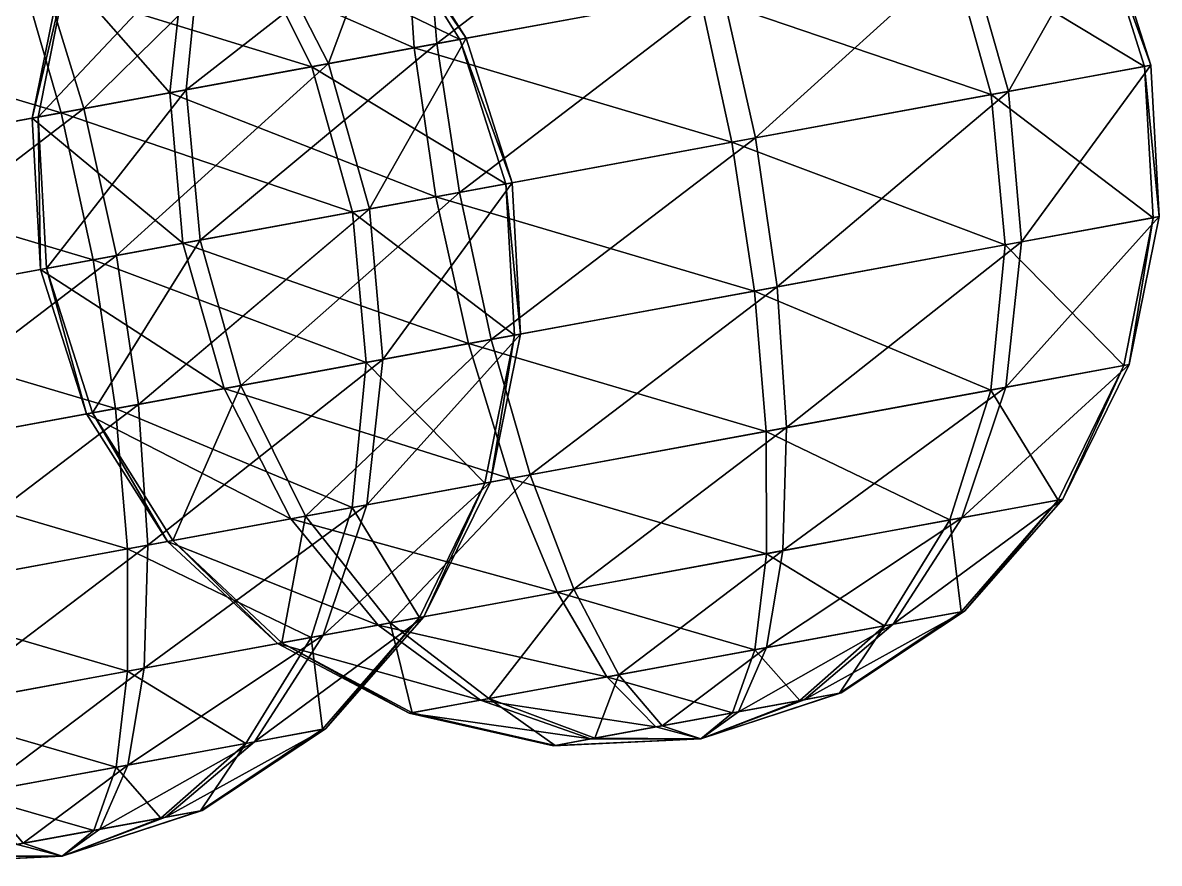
# Model space of a CAD drawing. Header units: metres. Extents: x -550 to 12, y -466 to 28.
# Drawn here: x -111.7 to -53, y -37.6 to 5.8 of the extents above; entities that cross this region are included whole.
import ezdxf

# ---------------------------------------------------------------- set-up
doc = ezdxf.new("R2010")
doc.units = ezdxf.units.M

msp = doc.modelspace()

# ---------------------------------------------------------------- linework, layer by layer
for points in [[(-90.3137, 4.688805, -1143.226), (-90.921364, 11.933931, -1140.3152), (-77.697914, 14.367943, -1140.0292), (-77.697815, 14.368043, -1140.029)], [(-90.3137, 4.688805, -1143.226), (-77.697914, 14.367943, -1140.0292), (-75.56486, 7.403593, -1142.907), (-75.56476, 7.403693, -1142.9069)], [(-91.48471, 4.473259, -1087.2578), (-91.97126, 11.740679, -1090.1356), (-103.28244, 9.658653, -1097.1061), (-103.28234, 9.658753, -1097.106)], [(-103.24345, 2.308854, -1136.0039), (-102.51386, 9.800125, -1133.8402), (-90.921364, 11.933931, -1140.3152), (-90.921265, 11.934031, -1140.3151)], [(-103.24345, 2.308854, -1136.0039), (-90.921364, 11.933931, -1140.3152), (-90.3137, 4.688805, -1143.226), (-90.3136, 4.688905, -1143.2258)], [(-76.73587, 7.188047, -1086.9388), (-91.97126, 11.740679, -1090.1356), (-91.48471, 4.473259, -1087.2578), (-91.48461, 4.47336, -1087.2577)], [(-89.12284, 4.908012, -991.76447), (-93.26284, 11.502949, -992.6015), (-100.118195, 10.241098, -981.10034), (-100.118095, 10.241199, -981.1002)], [(-95.91176, 3.658392, -1019.908), (-99.34961, 10.38257, -1017.83435), (-92.98152, 11.554731, -1006.0471), (-92.98142, 11.554832, -1006.047)], [(-95.91176, 3.658392, -1019.908), (-92.98152, 11.554731, -1006.0471), (-88.80907, 4.965768, -1006.76105), (-88.80897, 4.965868, -1006.7609)], [(-88.80907, 4.965768, -1006.76105), (-92.98152, 11.554731, -1006.0471), (-93.26284, 11.502949, -992.6015), (-93.26274, 11.503049, -992.6014)], [(-88.80907, 4.965768, -1006.76105), (-93.26284, 11.502949, -992.6015), (-89.12284, 4.908012, -991.76447), (-89.12274, 4.908112, -991.76434)], [(-53.789043, 3.516807, -1106.7032), (-56.159966, 10.97541, -1106.9888), (-63.806118, 9.567999, -1094.1609), (-63.80602, 9.568099, -1094.1608)], [(-60.817444, 2.223105, -1135.8396), (-62.94888, 9.72579, -1135.1323), (-55.846195, 11.033166, -1121.9854), (-55.846096, 11.033266, -1121.9852)], [(-60.817444, 2.223105, -1135.8396), (-55.846195, 11.033166, -1121.9854), (-53.464203, 3.5766, -1122.2289), (-53.464104, 3.5767, -1122.2288)], [(-53.464203, 3.5766, -1122.2289), (-55.846195, 11.033166, -1121.9854), (-56.159966, 10.97541, -1106.9888), (-56.159866, 10.975511, -1106.9886)], [(-53.464203, 3.5766, -1122.2289), (-56.159966, 10.97541, -1106.9888), (-53.789043, 3.516807, -1106.7032), (-53.788944, 3.516907, -1106.7031)], [(-96.769, 3.500601, -978.9365), (-100.118195, 10.241098, -981.10034), (-111.710686, 8.107292, -974.62524), (-111.71059, 8.107392, -974.6251)], [(-108.52773, 1.336195, -1027.6826), (-110.66079, 8.300545, -1024.8049), (-99.34961, 10.38257, -1017.83435), (-99.34951, 10.38267, -1017.8342)], [(-108.52773, 1.336195, -1027.6826), (-99.34961, 10.38257, -1017.83435), (-95.91176, 3.658392, -1019.908), (-95.91166, 3.658492, -1019.9079)], [(-89.12284, 4.908012, -991.76447), (-100.118195, 10.241098, -981.10034), (-96.769, 3.500601, -978.9365), (-96.7689, 3.500701, -978.9364)], [(-110.889595, 0.901443, -1123.176), (-109.36921, 8.538275, -1122.339), (-102.51386, 9.800125, -1133.8402), (-102.51376, 9.800225, -1133.8401)], [(-110.889595, 0.901443, -1123.176), (-102.51386, 9.800125, -1133.8402), (-103.24345, 2.308854, -1136.0039), (-103.24335, 2.308954, -1136.0038)], [(-104.100685, 2.151063, -1095.0325), (-103.28244, 9.658653, -1097.1061), (-109.65053, 8.486492, -1108.8934), (-109.65043, 8.486592, -1108.8933)], [(-91.48471, 4.473259, -1087.2578), (-103.28244, 9.658653, -1097.1061), (-104.100685, 2.151063, -1095.0325), (-104.100586, 2.151163, -1095.0323)], [(-61.70492, 2.059748, -1093.4229), (-63.806118, 9.567999, -1094.1609), (-76.73587, 7.188047, -1086.9388), (-76.73577, 7.188148, -1086.9387)], [(-73.87846, -0.18101, -1143.8884), (-75.56486, 7.403593, -1142.907), (-62.94888, 9.72579, -1135.1323), (-62.94878, 9.72589, -1135.1322)], [(-73.87846, -0.18101, -1143.8884), (-62.94888, 9.72579, -1135.1323), (-60.817444, 2.223105, -1135.8396), (-60.817345, 2.223205, -1135.8395)], [(-53.789043, 3.516807, -1106.7032), (-63.806118, 9.567999, -1094.1609), (-61.70492, 2.059748, -1093.4229), (-61.704823, 2.059848, -1093.4227)], [(-123.27657, -1.378593, -1028.0017), (-123.88424, 5.866533, -1025.091), (-110.66079, 8.300545, -1024.8049), (-110.66069, 8.300645, -1024.8048)], [(-123.27657, -1.378593, -1028.0017), (-110.66079, 8.300545, -1024.8049), (-108.52773, 1.336195, -1027.6826), (-108.52763, 1.336295, -1027.6825)], [(-111.20337, 0.843688, -1108.1794), (-109.65053, 8.486492, -1108.8934), (-109.36921, 8.538275, -1122.339), (-109.36911, 8.538375, -1122.3389)], [(-111.20337, 0.843688, -1108.1794), (-109.36921, 8.538275, -1122.339), (-110.889595, 0.901443, -1123.176), (-110.889496, 0.901543, -1123.1759)], [(-104.100685, 2.151063, -1095.0325), (-109.65053, 8.486492, -1108.8934), (-111.20337, 0.843688, -1108.1794), (-111.20327, 0.843788, -1108.1793)], [(-109.698746, 1.120649, -971.71454), (-111.710686, 8.107292, -974.62524), (-124.934135, 5.673281, -974.9113), (-124.93404, 5.673381, -974.9112)], [(-96.769, 3.500601, -978.9365), (-111.710686, 8.107292, -974.62524), (-109.698746, 1.120649, -971.71454), (-109.69865, 1.120749, -971.7144)], [(-75.09079, -0.404159, -1085.946), (-76.73587, 7.188047, -1086.9388), (-91.48471, 4.473259, -1087.2578), (-91.48461, 4.47336, -1087.2577)], [(-89.14759, -2.991566, -1144.2188), (-90.3137, 4.688805, -1143.226), (-75.56486, 7.403593, -1142.907), (-75.56476, 7.403693, -1142.9069)], [(-75.56486, 7.403593, -1142.907), (-75.56486, 7.403593, -1142.907), (-90.3137, 4.688805, -1143.226), (-90.3136, 4.688905, -1143.2258)], [(-89.14759, -2.991566, -1144.2188), (-75.56486, 7.403593, -1142.907), (-73.87846, -0.18101, -1143.8884), (-73.878365, -0.18091, -1143.8883)], [(-61.70492, 2.059748, -1093.4229), (-76.73587, 7.188047, -1086.9388), (-75.09079, -0.404159, -1085.946), (-75.09069, -0.404059, -1085.9459)], [(-109.698746, 1.120649, -971.71454), (-124.934135, 5.673281, -974.9113), (-124.447586, -1.594139, -972.03357), (-124.44749, -1.594039, -972.03345)], [(-86.75192, -2.550591, -991.47894), (-89.12284, 4.908012, -991.76447), (-96.769, 3.500601, -978.9365), (-96.7689, 3.500701, -978.9364)], [(-93.78032, -3.844293, -1020.6153), (-95.91176, 3.658392, -1019.908), (-88.80907, 4.965768, -1006.76105), (-88.80897, 4.965868, -1006.7609)], [(-93.78032, -3.844293, -1020.6153), (-88.80907, 4.965768, -1006.76105), (-86.42708, -2.490798, -1007.0046), (-86.42698, -2.490698, -1007.00446)], [(-86.42708, -2.490798, -1007.0046), (-88.80907, 4.965768, -1006.76105), (-89.12284, 4.908012, -991.76447), (-89.12274, 4.908112, -991.76434)], [(-86.42708, -2.490798, -1007.0046), (-89.12284, 4.908012, -991.76447), (-86.75192, -2.550591, -991.47894), (-86.75182, -2.550491, -991.4788)], [(-90.35991, -3.214714, -1086.2764), (-91.48471, 4.473259, -1087.2578), (-104.100685, 2.151063, -1095.0325), (-104.100586, 2.151163, -1095.0323)], [(-102.53345, -5.455472, -1136.742), (-103.24345, 2.308854, -1136.0039), (-90.3137, 4.688805, -1143.226), (-90.3136, 4.688905, -1143.2258)], [(-102.53345, -5.455472, -1136.742), (-90.3137, 4.688805, -1143.226), (-89.14759, -2.991566, -1144.2188), (-89.14749, -2.991466, -1144.2186)], [(-75.09079, -0.404159, -1085.946), (-91.48471, 4.473259, -1087.2578), (-90.35991, -3.214714, -1086.2764), (-90.35981, -3.214615, -1086.2762)], [(-106.84134, -6.248408, -1028.6642), (-108.52773, 1.336195, -1027.6826), (-95.91176, 3.658392, -1019.908), (-95.91166, 3.658492, -1019.9079)], [(-106.84134, -6.248408, -1028.6642), (-95.91176, 3.658392, -1019.908), (-93.78032, -3.844293, -1020.6153), (-93.78022, -3.844193, -1020.6152)], [(-60.137688, -5.546784, -1135.1323), (-60.817444, 2.223105, -1135.8396), (-53.464203, 3.5766, -1122.2289), (-53.464104, 3.5767, -1122.2288)], [(-60.137688, -5.546784, -1135.1323), (-53.464203, 3.5766, -1122.2289), (-53.035004, -4.239408, -1121.9854), (-53.034904, -4.239308, -1121.9852)], [(-53.035004, -4.239408, -1121.9854), (-53.464203, 3.5766, -1122.2289), (-53.789043, 3.516807, -1106.7032), (-53.788944, 3.516907, -1106.7031)], [(-94.6678, -4.00765, -978.1985), (-96.769, 3.500601, -978.9365), (-109.698746, 1.120649, -971.71454), (-109.69865, 1.120749, -971.7144)], [(-86.75192, -2.550591, -991.47894), (-96.769, 3.500601, -978.9365), (-94.6678, -4.00765, -978.1985), (-94.6677, -4.00755, -978.19836)], [(-53.348778, -4.297163, -1106.9888), (-53.789043, 3.516807, -1106.7032), (-61.70492, 2.059748, -1093.4229), (-61.704823, 2.059848, -1093.4227)], [(-53.035004, -4.239408, -1121.9854), (-53.789043, 3.516807, -1106.7032), (-53.348778, -4.297163, -1106.9888), (-53.34868, -4.297063, -1106.9886)], [(-103.42093, -5.618829, -1094.3252), (-104.100685, 2.151063, -1095.0325), (-111.20337, 0.843688, -1108.1794), (-111.20327, 0.843788, -1108.1793)], [(-110.449326, -6.912531, -1123.4615), (-110.889595, 0.901443, -1123.176), (-103.24345, 2.308854, -1136.0039), (-103.24335, 2.308954, -1136.0038)], [(-110.449326, -6.912531, -1123.4615), (-103.24345, 2.308854, -1136.0039), (-102.53345, -5.455472, -1136.742), (-102.53335, -5.455372, -1136.7418)], [(-90.35991, -3.214714, -1086.2764), (-104.100685, 2.151063, -1095.0325), (-103.42093, -5.618829, -1094.3252), (-103.42083, -5.618729, -1094.3251)], [(-60.994926, -5.704575, -1094.1609), (-61.70492, 2.059748, -1093.4229), (-75.09079, -0.404159, -1085.946), (-75.09069, -0.404059, -1085.9459)], [(-72.75367, -7.86898, -1142.907), (-73.87846, -0.18101, -1143.8884), (-60.817444, 2.223105, -1135.8396), (-60.817345, 2.223205, -1135.8395)], [(-72.75367, -7.86898, -1142.907), (-60.817444, 2.223105, -1135.8396), (-60.137688, -5.546784, -1135.1323), (-60.13759, -5.546684, -1135.1322)], [(-53.348778, -4.297163, -1106.9888), (-61.70492, 2.059748, -1093.4229), (-60.994926, -5.704575, -1094.1609), (-60.994827, -5.704474, -1094.1608)], [(-122.110466, -9.058964, -1028.9945), (-123.27657, -1.378593, -1028.0017), (-108.52773, 1.336195, -1027.6826), (-108.52763, 1.336295, -1027.6825)], [(-108.52773, 1.336195, -1027.6826), (-108.52773, 1.336195, -1027.6826), (-123.27657, -1.378593, -1028.0017), (-123.276474, -1.378493, -1028.0016)], [(-122.110466, -9.058964, -1028.9945), (-108.52773, 1.336195, -1027.6826), (-106.84134, -6.248408, -1028.6642), (-106.84124, -6.248308, -1028.6641)], [(-108.053665, -6.471557, -970.72174), (-109.698746, 1.120649, -971.71454), (-124.447586, -1.594139, -972.03357), (-124.44749, -1.594039, -972.03345)], [(-110.77417, -6.972324, -1107.9359), (-111.20337, 0.843688, -1108.1794), (-110.889595, 0.901443, -1123.176), (-110.889496, 0.901543, -1123.1759)], [(-103.42093, -5.618829, -1094.3252), (-111.20337, 0.843688, -1108.1794), (-110.77417, -6.972324, -1107.9359), (-110.77407, -6.972224, -1107.9358)], [(-110.77417, -6.972324, -1107.9359), (-110.889595, 0.901443, -1123.176), (-110.449326, -6.912531, -1123.4615), (-110.44923, -6.912431, -1123.4614)], [(-94.6678, -4.00765, -978.1985), (-109.698746, 1.120649, -971.71454), (-108.053665, -6.471557, -970.72174), (-108.053566, -6.471457, -970.7216)], [(-73.924675, -8.084526, -1086.9388), (-75.09079, -0.404159, -1085.946), (-90.35991, -3.214714, -1086.2764), (-90.35981, -3.214615, -1086.2762)], [(-87.50251, -10.583769, -1143.226), (-89.14759, -2.991566, -1144.2188), (-73.87846, -0.18101, -1143.8884), (-73.878365, -0.18091, -1143.8883)], [(-73.87846, -0.18101, -1143.8884), (-73.87846, -0.18101, -1143.8884), (-89.14759, -2.991566, -1144.2188), (-89.14749, -2.991466, -1144.2186)], [(-87.50251, -10.583769, -1143.226), (-73.87846, -0.18101, -1143.8884), (-72.75367, -7.86898, -1142.907), (-72.75357, -7.86888, -1142.9069)], [(-60.994926, -5.704575, -1094.1609), (-75.09079, -0.404159, -1085.946), (-73.924675, -8.084526, -1086.9388), (-73.924576, -8.084426, -1086.9387)], [(-108.053665, -6.471557, -970.72174), (-124.447586, -1.594139, -972.03357), (-123.322784, -9.282112, -971.052), (-123.322685, -9.282012, -971.0519)], [(-86.31165, -10.364561, -991.76447), (-86.75192, -2.550591, -991.47894), (-94.6678, -4.00765, -978.1985), (-94.6677, -4.00755, -978.19836)], [(-93.10056, -11.614182, -1019.908), (-93.78032, -3.844293, -1020.6153), (-86.42708, -2.490798, -1007.0046), (-86.42698, -2.490698, -1007.00446)], [(-93.10056, -11.614182, -1019.908), (-86.42708, -2.490798, -1007.0046), (-85.99788, -10.306807, -1006.76105), (-85.99778, -10.306706, -1006.7609)], [(-85.99788, -10.306807, -1006.76105), (-86.42708, -2.490798, -1007.0046), (-86.75192, -2.550591, -991.47894), (-86.75182, -2.550491, -991.4788)], [(-85.99788, -10.306807, -1006.76105), (-86.75192, -2.550591, -991.47894), (-86.31165, -10.364561, -991.76447), (-86.311554, -10.364461, -991.76434)], [(-88.673515, -10.799314, -1087.2578), (-90.35991, -3.214714, -1086.2764), (-103.42093, -5.618829, -1094.3252), (-103.42083, -5.618729, -1094.3251)], [(-100.43225, -12.96372, -1136.0039), (-102.53345, -5.455472, -1136.742), (-89.14759, -2.991566, -1144.2188), (-89.14749, -2.991466, -1144.2186)], [(-100.43225, -12.96372, -1136.0039), (-89.14759, -2.991566, -1144.2188), (-87.50251, -10.583769, -1143.226), (-87.50241, -10.583669, -1143.2258)], [(-73.924675, -8.084526, -1086.9388), (-90.35991, -3.214714, -1086.2764), (-88.673515, -10.799314, -1087.2578), (-88.673416, -10.799213, -1087.2577)], [(-93.9578, -11.771973, -978.9365), (-94.6678, -4.00765, -978.1985), (-108.053665, -6.471557, -970.72174), (-108.053566, -6.471457, -970.7216)], [(-105.716545, -13.936379, -1027.6826), (-106.84134, -6.248408, -1028.6642), (-93.78032, -3.844293, -1020.6153), (-93.78022, -3.844193, -1020.6152)], [(-105.716545, -13.936379, -1027.6826), (-93.78032, -3.844293, -1020.6153), (-93.10056, -11.614182, -1019.908), (-93.100464, -11.614081, -1019.9079)], [(-86.31165, -10.364561, -991.76447), (-94.6678, -4.00765, -978.1985), (-93.9578, -11.771973, -978.9365), (-93.9577, -11.771873, -978.9364)], [(-54.869164, -11.933999, -1107.8258), (-53.348778, -4.297163, -1106.9888), (-60.994926, -5.704575, -1094.1609), (-60.994827, -5.704474, -1094.1608)], [(-60.955933, -13.054379, -1133.0587), (-60.137688, -5.546784, -1135.1323), (-53.035004, -4.239408, -1121.9854), (-53.034904, -4.239308, -1121.9852)], [(-60.955933, -13.054379, -1133.0587), (-53.035004, -4.239408, -1121.9854), (-54.587845, -11.882216, -1121.2714), (-54.587746, -11.882116, -1121.2712)], [(-54.587845, -11.882216, -1121.2714), (-53.348778, -4.297163, -1106.9888), (-54.869164, -11.933999, -1107.8258), (-54.869064, -11.933899, -1107.8257)], [(-54.587845, -11.882216, -1121.2714), (-53.035004, -4.239408, -1121.9854), (-53.348778, -4.297163, -1106.9888), (-53.34868, -4.297063, -1106.9886)], [(-101.28949, -13.12151, -1095.0325), (-103.42093, -5.618829, -1094.3252), (-110.77417, -6.972324, -1107.9359), (-110.77407, -6.972224, -1107.9358)], [(-108.07841, -14.37113, -1123.176), (-110.449326, -6.912531, -1123.4615), (-102.53345, -5.455472, -1136.742), (-102.53335, -5.455372, -1136.7418)], [(-108.07841, -14.37113, -1123.176), (-102.53345, -5.455472, -1136.742), (-100.43225, -12.96372, -1136.0039), (-100.43215, -12.96362, -1136.0038)], [(-88.673515, -10.799314, -1087.2578), (-103.42093, -5.618829, -1094.3252), (-101.28949, -13.12151, -1095.0325), (-101.28939, -13.121409, -1095.0323)], [(-61.724518, -13.195849, -1096.3246), (-60.994926, -5.704575, -1094.1609), (-73.924675, -8.084526, -1086.9388), (-73.924576, -8.084426, -1086.9387)], [(-72.26711, -15.136403, -1140.0292), (-72.75367, -7.86898, -1142.907), (-60.137688, -5.546784, -1135.1323), (-60.13759, -5.546684, -1135.1322)], [(-72.26711, -15.136403, -1140.0292), (-60.137688, -5.546784, -1135.1323), (-60.955933, -13.054379, -1133.0587), (-60.955833, -13.054278, -1133.0586)], [(-54.869164, -11.933999, -1107.8258), (-60.994926, -5.704575, -1094.1609), (-61.724518, -13.195849, -1096.3246), (-61.72442, -13.195749, -1096.3245)], [(-120.465385, -16.651167, -1028.0017), (-122.110466, -9.058964, -1028.9945), (-106.84134, -6.248408, -1028.6642), (-106.84124, -6.248308, -1028.6641)], [(-106.84134, -6.248408, -1028.6642), (-106.84134, -6.248408, -1028.6642), (-122.110466, -9.058964, -1028.9945), (-122.11037, -9.058864, -1028.9944)], [(-120.465385, -16.651167, -1028.0017), (-106.84134, -6.248408, -1028.6642), (-105.716545, -13.936379, -1027.6826), (-105.716446, -13.936278, -1027.6825)], [(-106.88755, -14.151924, -971.71454), (-108.053665, -6.471557, -970.72174), (-123.322784, -9.282112, -971.052), (-123.322685, -9.282012, -971.0519)], [(-108.39218, -14.428886, -1108.1794), (-110.77417, -6.972324, -1107.9359), (-110.449326, -6.912531, -1123.4615), (-110.44923, -6.912431, -1123.4614)], [(-101.28949, -13.12151, -1095.0325), (-110.77417, -6.972324, -1107.9359), (-108.39218, -14.428886, -1108.1794), (-108.39208, -14.428786, -1108.1793)], [(-108.39218, -14.428886, -1108.1794), (-110.449326, -6.912531, -1123.4615), (-108.07841, -14.37113, -1123.176), (-108.07831, -14.37103, -1123.1759)], [(-93.9578, -11.771973, -978.9365), (-108.053665, -6.471557, -970.72174), (-106.88755, -14.151924, -971.71454), (-106.88745, -14.151824, -971.7144)], [(-73.31701, -15.329656, -1089.8496), (-73.924675, -8.084526, -1086.9388), (-88.673515, -10.799314, -1087.2578), (-88.673416, -10.799213, -1087.2577)], [(-85.49056, -17.570415, -1140.3152), (-87.50251, -10.583769, -1143.226), (-72.75367, -7.86898, -1142.907), (-72.75357, -7.86888, -1142.9069)], [(-72.75367, -7.86898, -1142.907), (-72.75367, -7.86898, -1142.907), (-87.50251, -10.583769, -1143.226), (-87.50241, -10.583669, -1143.2258)], [(-85.49056, -17.570415, -1140.3152), (-72.75367, -7.86898, -1142.907), (-72.26711, -15.136403, -1140.0292), (-72.26701, -15.136303, -1140.029)], [(-61.724518, -13.195849, -1096.3246), (-73.924675, -8.084526, -1086.9388), (-73.31701, -15.329656, -1089.8496), (-73.31691, -15.329555, -1089.8495)], [(-106.88755, -14.151924, -971.71454), (-123.322784, -9.282112, -971.052), (-121.63639, -16.86671, -972.03357), (-121.63629, -16.866611, -972.03345)], [(-87.83204, -18.001396, -992.6015), (-86.31165, -10.364561, -991.76447), (-93.9578, -11.771973, -978.9365), (-93.9577, -11.771873, -978.9364)], [(-93.91881, -19.121777, -1017.83435), (-93.10056, -11.614182, -1019.908), (-85.99788, -10.306807, -1006.76105), (-85.99778, -10.306706, -1006.7609)], [(-93.91881, -19.121777, -1017.83435), (-85.99788, -10.306807, -1006.76105), (-87.55072, -17.949615, -1006.0471), (-87.55062, -17.949516, -1006.047)], [(-87.55072, -17.949615, -1006.0471), (-86.31165, -10.364561, -991.76447), (-87.83204, -18.001396, -992.6015), (-87.83194, -18.001297, -992.6014)], [(-87.55072, -17.949615, -1006.0471), (-85.99788, -10.306807, -1006.76105), (-86.31165, -10.364561, -991.76447), (-86.311554, -10.364461, -991.76434)], [(-86.54046, -17.763668, -1090.1356), (-88.673515, -10.799314, -1087.2578), (-101.28949, -13.12151, -1095.0325), (-101.28939, -13.121409, -1095.0323)], [(-97.08305, -19.70422, -1133.8402), (-100.43225, -12.96372, -1136.0039), (-87.50251, -10.583769, -1143.226), (-87.50241, -10.583669, -1143.2258)], [(-97.08305, -19.70422, -1133.8402), (-87.50251, -10.583769, -1143.226), (-85.49056, -17.570415, -1140.3152), (-85.49046, -17.570316, -1140.3151)], [(-73.31701, -15.329656, -1089.8496), (-88.673515, -10.799314, -1087.2578), (-86.54046, -17.763668, -1090.1356), (-86.54036, -17.763569, -1090.1355)], [(-105.22999, -21.2038, -1024.8049), (-105.716545, -13.936379, -1027.6826), (-93.10056, -11.614182, -1019.908), (-93.100464, -11.614081, -1019.9079)], [(-105.22999, -21.2038, -1024.8049), (-93.10056, -11.614182, -1019.908), (-93.91881, -19.121777, -1017.83435), (-93.91871, -19.121677, -1017.8342)], [(-94.68739, -19.263248, -981.10034), (-93.9578, -11.771973, -978.9365), (-106.88755, -14.151924, -971.71454), (-106.88745, -14.151824, -971.7144)], [(-87.83204, -18.001396, -992.6015), (-93.9578, -11.771973, -978.9365), (-94.68739, -19.263248, -981.10034), (-94.687294, -19.26315, -981.1002)], [(-63.216423, -19.78804, -1129.76), (-60.955933, -13.054379, -1133.0587), (-54.587845, -11.882216, -1121.2714), (-54.587746, -11.882116, -1121.2712)], [(-63.216423, -19.78804, -1129.76), (-54.587845, -11.882216, -1121.2714), (-58.016895, -18.830976, -1120.1357), (-58.016796, -18.830877, -1120.1356)], [(-58.246593, -18.873255, -1109.1575), (-54.869164, -11.933999, -1107.8258), (-61.724518, -13.195849, -1096.3246), (-61.72442, -13.195749, -1096.3245)], [(-58.016895, -18.830976, -1120.1357), (-54.869164, -11.933999, -1107.8258), (-58.246593, -18.873255, -1109.1575), (-58.246494, -18.873156, -1109.1573)], [(-58.016895, -18.830976, -1120.1357), (-54.587845, -11.882216, -1121.2714), (-54.869164, -11.933999, -1107.8258), (-54.869064, -11.933899, -1107.8257)], [(-97.85164, -19.845692, -1097.1061), (-101.28949, -13.12151, -1095.0325), (-108.39218, -14.428886, -1108.1794), (-108.39208, -14.428786, -1108.1793)], [(-103.93841, -20.966072, -1122.339), (-108.07841, -14.37113, -1123.176), (-100.43225, -12.96372, -1136.0039), (-100.43215, -12.96362, -1136.0038)], [(-103.93841, -20.966072, -1122.339), (-100.43225, -12.96372, -1136.0039), (-97.08305, -19.70422, -1133.8402), (-97.082954, -19.70412, -1133.8401)], [(-86.54046, -17.763668, -1090.1356), (-101.28949, -13.12151, -1095.0325), (-97.85164, -19.845692, -1097.1061), (-97.85154, -19.845592, -1097.106)], [(-63.843967, -19.903551, -1099.7667), (-61.724518, -13.195849, -1096.3246), (-73.31701, -15.329656, -1089.8496), (-73.31691, -15.329555, -1089.8495)], [(-72.45196, -21.488007, -1135.4514), (-72.26711, -15.136403, -1140.0292), (-60.955933, -13.054379, -1133.0587), (-60.955833, -13.054278, -1133.0586)], [(-72.45196, -21.488007, -1135.4514), (-60.955933, -13.054379, -1133.0587), (-63.216423, -19.78804, -1129.76), (-63.216324, -19.787941, -1129.7599)], [(-58.246593, -18.873255, -1109.1575), (-61.724518, -13.195849, -1096.3246), (-63.843967, -19.903551, -1099.7667), (-63.84387, -19.903452, -1099.7666)], [(-118.45344, -23.637814, -1025.091), (-120.465385, -16.651167, -1028.0017), (-105.716545, -13.936379, -1027.6826), (-105.716446, -13.936278, -1027.6825)], [(-105.716545, -13.936379, -1027.6826), (-105.716545, -13.936379, -1027.6826), (-120.465385, -16.651167, -1028.0017), (-120.46529, -16.651068, -1028.0016)], [(-118.45344, -23.637814, -1025.091), (-105.716545, -13.936379, -1027.6826), (-105.22999, -21.2038, -1024.8049), (-105.22989, -21.203701, -1024.8048)], [(-106.279884, -21.397053, -974.62524), (-106.88755, -14.151924, -971.71454), (-121.63639, -16.86671, -972.03357), (-121.63629, -16.866611, -972.03345)], [(-104.21973, -21.017853, -1108.8934), (-108.39218, -14.428886, -1108.1794), (-108.07841, -14.37113, -1123.176), (-108.07831, -14.37103, -1123.1759)], [(-97.85164, -19.845692, -1097.1061), (-108.39218, -14.428886, -1108.1794), (-104.21973, -21.017853, -1108.8934), (-104.21963, -21.017754, -1108.8933)], [(-104.21973, -21.017853, -1108.8934), (-108.07841, -14.37113, -1123.176), (-103.93841, -20.966072, -1122.339), (-103.93831, -20.965973, -1122.3389)], [(-94.68739, -19.263248, -981.10034), (-106.88755, -14.151924, -971.71454), (-106.279884, -21.397053, -974.62524), (-106.279785, -21.396954, -974.6251)], [(-83.24886, -23.475368, -1135.6849), (-85.49056, -17.570415, -1140.3152), (-72.26711, -15.136403, -1140.0292), (-72.26701, -15.136303, -1140.029)], [(-72.26711, -15.136403, -1140.0292), (-72.26711, -15.136403, -1140.0292), (-85.49056, -17.570415, -1140.3152), (-85.49046, -17.570316, -1140.3151)], [(-83.24886, -23.475368, -1135.6849), (-72.26711, -15.136403, -1140.0292), (-72.45196, -21.488007, -1135.4514), (-72.45186, -21.487907, -1135.4513)], [(-73.3092, -21.645798, -1094.4799), (-73.31701, -15.329656, -1089.8496), (-86.54046, -17.763668, -1090.1356), (-86.54036, -17.763569, -1090.1355)], [(-63.843967, -19.903551, -1099.7667), (-73.31701, -15.329656, -1089.8496), (-73.3092, -21.645798, -1094.4799), (-73.3091, -21.645699, -1094.4797)], [(-106.279884, -21.397053, -974.62524), (-121.63639, -16.86671, -972.03357), (-119.503334, -23.831066, -974.9113), (-119.503235, -23.830967, -974.9112)], [(-92.714096, -25.217615, -1130.3981), (-97.08305, -19.70422, -1133.8402), (-85.49056, -17.570415, -1140.3152), (-85.49046, -17.570316, -1140.3151)], [(-92.714096, -25.217615, -1130.3981), (-85.49056, -17.570415, -1140.3152), (-83.24886, -23.475368, -1135.6849), (-83.248764, -23.47527, -1135.6848)], [(-84.1061, -23.63316, -1094.7134), (-86.54046, -17.763668, -1090.1356), (-97.85164, -19.845692, -1097.1061), (-97.85154, -19.845592, -1097.106)], [(-96.1793, -25.855438, -1014.53564), (-93.91881, -19.121777, -1017.83435), (-87.55072, -17.949615, -1006.0471), (-87.55062, -17.949516, -1006.047)], [(-96.1793, -25.855438, -1014.53564), (-87.55072, -17.949615, -1006.0471), (-90.97977, -24.898375, -1004.91144), (-90.97967, -24.898275, -1004.9113)], [(-91.20947, -24.940653, -993.9331), (-87.83204, -18.001396, -992.6015), (-94.68739, -19.263248, -981.10034), (-94.687294, -19.26315, -981.1002)], [(-90.97977, -24.898375, -1004.91144), (-87.83204, -18.001396, -992.6015), (-91.20947, -24.940653, -993.9331), (-91.20937, -24.940554, -993.933)], [(-90.97977, -24.898375, -1004.91144), (-87.55072, -17.949615, -1006.0471), (-87.83204, -18.001396, -992.6015), (-87.83194, -18.001297, -992.6014)], [(-73.3092, -21.645798, -1094.4799), (-86.54046, -17.763668, -1090.1356), (-84.1061, -23.63316, -1094.7134), (-84.106, -23.63306, -1094.7133)], [(-96.80684, -25.97095, -984.5424), (-94.68739, -19.263248, -981.10034), (-106.279884, -21.397053, -974.62524), (-106.279785, -21.396954, -974.6251)], [(-105.41483, -27.555405, -1020.22705), (-105.22999, -21.2038, -1024.8049), (-93.91881, -19.121777, -1017.83435), (-93.91871, -19.121677, -1017.8342)], [(-105.41483, -27.555405, -1020.22705), (-93.91881, -19.121777, -1017.83435), (-96.1793, -25.855438, -1014.53564), (-96.1792, -25.85534, -1014.5355)], [(-91.20947, -24.940653, -993.9331), (-94.68739, -19.263248, -981.10034), (-96.80684, -25.97095, -984.5424), (-96.80674, -25.97085, -984.5423)], [(-66.7651, -25.28889, -1125.461), (-63.216423, -19.78804, -1129.76), (-58.016895, -18.830976, -1120.1357), (-58.016796, -18.830877, -1120.1356)], [(-66.7651, -25.28889, -1125.461), (-58.016895, -18.830976, -1120.1357), (-63.088478, -24.612143, -1118.6556), (-63.08838, -24.612043, -1118.6555)], [(-63.2509, -24.64204, -1110.8928), (-58.246593, -18.873255, -1109.1575), (-63.843967, -19.903551, -1099.7667), (-63.84387, -19.903452, -1099.7666)], [(-63.088478, -24.612143, -1118.6556), (-58.246593, -18.873255, -1109.1575), (-63.2509, -24.64204, -1110.8928), (-63.2508, -24.641941, -1110.8927)], [(-63.088478, -24.612143, -1118.6556), (-58.016895, -18.830976, -1120.1357), (-58.246593, -18.873255, -1109.1575), (-58.246494, -18.873156, -1109.1573)], [(-93.34164, -25.333126, -1100.4048), (-97.85164, -19.845692, -1097.1061), (-104.21973, -21.017853, -1108.8934), (-104.21963, -21.017754, -1108.8933)], [(-98.31146, -26.247911, -1121.0073), (-103.93841, -20.966072, -1122.339), (-97.08305, -19.70422, -1133.8402), (-97.082954, -19.70412, -1133.8401)], [(-98.31146, -26.247911, -1121.0073), (-97.08305, -19.70422, -1133.8402), (-92.714096, -25.217615, -1130.3981), (-92.714, -25.217516, -1130.398)], [(-84.1061, -23.63316, -1094.7134), (-97.85164, -19.845692, -1097.1061), (-93.34164, -25.333126, -1100.4048), (-93.34154, -25.333027, -1100.4047)], [(-67.20884, -25.37057, -1104.2526), (-63.843967, -19.903551, -1099.7667), (-73.3092, -21.645798, -1094.4799), (-73.3091, -21.645699, -1094.4797)], [(-73.29561, -26.490948, -1129.4855), (-72.45196, -21.488007, -1135.4514), (-63.216423, -19.78804, -1129.76), (-63.216324, -19.787941, -1129.7599)], [(-73.29561, -26.490948, -1129.4855), (-63.216423, -19.78804, -1129.76), (-66.7651, -25.28889, -1125.461), (-66.765, -25.288792, -1125.4609)], [(-63.2509, -24.64204, -1110.8928), (-63.843967, -19.903551, -1099.7667), (-67.20884, -25.37057, -1104.2526), (-67.20874, -25.37047, -1104.2524)], [(-98.54116, -26.29019, -1110.029), (-104.21973, -21.017853, -1108.8934), (-103.93841, -20.966072, -1122.339), (-103.93831, -20.965973, -1122.3389)], [(-93.34164, -25.333126, -1100.4048), (-104.21973, -21.017853, -1108.8934), (-98.54116, -26.29019, -1110.029), (-98.54106, -26.29009, -1110.0289)], [(-98.54116, -26.29019, -1110.029), (-103.93841, -20.966072, -1122.339), (-98.31146, -26.247911, -1121.0073), (-98.31136, -26.247812, -1121.0072)], [(-106.27207, -27.713196, -979.25555), (-106.279884, -21.397053, -974.62524), (-119.503334, -23.831066, -974.9113), (-119.503235, -23.830967, -974.9112)], [(-116.21174, -29.542767, -1020.46063), (-118.45344, -23.637814, -1025.091), (-105.22999, -21.2038, -1024.8049), (-105.22989, -21.203701, -1024.8048)], [(-105.22999, -21.2038, -1024.8049), (-105.22999, -21.2038, -1024.8049), (-118.45344, -23.637814, -1025.091), (-118.45334, -23.637714, -1025.0908)], [(-116.21174, -29.542767, -1020.46063), (-105.22999, -21.2038, -1024.8049), (-105.41483, -27.555405, -1020.22705), (-105.414734, -27.555305, -1020.2269)], [(-96.80684, -25.97095, -984.5424), (-106.279884, -21.397053, -974.62524), (-106.27207, -27.713196, -979.25555), (-106.27197, -27.713097, -979.25543)], [(-73.90177, -26.602524, -1100.5142), (-73.3092, -21.645798, -1094.4799), (-84.1061, -23.63316, -1094.7134), (-84.106, -23.63306, -1094.7133)], [(-80.930176, -27.896225, -1129.6506), (-83.24886, -23.475368, -1135.6849), (-72.45196, -21.488007, -1135.4514), (-72.45186, -21.487907, -1135.4513)], [(-72.45196, -21.488007, -1135.4514), (-72.45196, -21.488007, -1135.4514), (-83.24886, -23.475368, -1135.6849), (-83.248764, -23.47527, -1135.6848)], [(-80.930176, -27.896225, -1129.6506), (-72.45196, -21.488007, -1135.4514), (-73.29561, -26.490948, -1129.4855), (-73.29551, -26.490849, -1129.4854)], [(-67.20884, -25.37057, -1104.2526), (-73.3092, -21.645798, -1094.4799), (-73.90177, -26.602524, -1100.5142), (-73.90167, -26.602425, -1100.514)], [(-106.27207, -27.713196, -979.25555), (-119.503334, -23.831066, -974.9113), (-117.06898, -29.700558, -979.48914), (-117.06888, -29.700459, -979.489)], [(-81.53633, -28.007801, -1100.6793), (-84.1061, -23.63316, -1094.7134), (-93.34164, -25.333126, -1100.4048), (-93.34154, -25.333027, -1100.4047)], [(-87.62311, -29.12818, -1125.9122), (-92.714096, -25.217615, -1130.3981), (-83.24886, -23.475368, -1135.6849), (-83.248764, -23.47527, -1135.6848)], [(-87.62311, -29.12818, -1125.9122), (-83.24886, -23.475368, -1135.6849), (-80.930176, -27.896225, -1129.6506), (-80.93008, -27.896126, -1129.6505)], [(-73.90177, -26.602524, -1100.5142), (-84.1061, -23.63316, -1094.7134), (-81.53633, -28.007801, -1100.6793), (-81.53623, -28.007702, -1100.6792)], [(-71.36014, -29.182049, -1120.4547), (-66.7651, -25.28889, -1125.461), (-63.088478, -24.612143, -1118.6556), (-63.08838, -24.612043, -1118.6555)], [(-71.36014, -29.182049, -1120.4547), (-63.088478, -24.612143, -1118.6556), (-69.45698, -28.831738, -1116.932), (-69.45688, -28.831638, -1116.9319)], [(-69.45698, -28.831738, -1116.932), (-63.088478, -24.612143, -1118.6556), (-63.2509, -24.64204, -1110.8928), (-63.2508, -24.641941, -1110.8927)], [(-99.727974, -31.356289, -1010.2367), (-96.1793, -25.855438, -1014.53564), (-90.97977, -24.898375, -1004.91144), (-90.97967, -24.898275, -1004.9113)], [(-99.727974, -31.356289, -1010.2367), (-90.97977, -24.898375, -1004.91144), (-96.05135, -30.67954, -1003.43134), (-96.051254, -30.679441, -1003.4312)], [(-91.58105, -29.856709, -1119.272), (-98.31146, -26.247911, -1121.0073), (-92.714096, -25.217615, -1130.3981), (-92.714, -25.217516, -1130.398)], [(-96.213776, -30.709438, -995.6685), (-91.20947, -24.940653, -993.9331), (-96.80684, -25.97095, -984.5424), (-96.80674, -25.97085, -984.5423)], [(-96.05135, -30.67954, -1003.43134), (-91.20947, -24.940653, -993.9331), (-96.213776, -30.709438, -995.6685), (-96.21368, -30.70934, -995.6684)], [(-96.05135, -30.67954, -1003.43134), (-90.97977, -24.898375, -1004.91144), (-91.20947, -24.940653, -993.9331), (-91.20937, -24.940554, -993.933)], [(-91.58105, -29.856709, -1119.272), (-92.714096, -25.217615, -1130.3981), (-87.62311, -29.12818, -1125.9122), (-87.62301, -29.12808, -1125.9121)], [(-69.45698, -28.831738, -1116.932), (-63.2509, -24.64204, -1110.8928), (-69.54105, -28.847212, -1112.9137), (-69.540955, -28.847113, -1112.9136)], [(-69.54105, -28.847212, -1112.9137), (-63.2509, -24.64204, -1110.8928), (-67.20884, -25.37057, -1104.2526), (-67.20874, -25.37047, -1104.2524)], [(-88.06685, -29.209858, -1104.7037), (-93.34164, -25.333126, -1100.4048), (-98.54116, -26.29019, -1110.029), (-98.54106, -26.29009, -1110.0289)], [(-81.53633, -28.007801, -1100.6793), (-93.34164, -25.333126, -1100.4048), (-88.06685, -29.209858, -1104.7037), (-88.06675, -29.209759, -1104.7036)], [(-74.74058, -29.80428, -1122.538), (-73.29561, -26.490948, -1129.4855), (-66.7651, -25.28889, -1125.461), (-66.765, -25.288792, -1125.4609)], [(-74.74058, -29.80428, -1122.538), (-66.7651, -25.28889, -1125.461), (-71.36014, -29.182049, -1120.4547), (-71.36004, -29.18195, -1120.4546)], [(-71.58983, -29.224327, -1109.4764), (-67.20884, -25.37057, -1104.2526), (-73.90177, -26.602524, -1100.5142), (-73.90167, -26.602425, -1100.514)], [(-69.54105, -28.847212, -1112.9137), (-67.20884, -25.37057, -1104.2526), (-71.58983, -29.224327, -1109.4764), (-71.58973, -29.224228, -1109.4763)], [(-100.171715, -31.437967, -989.0283), (-96.80684, -25.97095, -984.5424), (-106.27207, -27.713196, -979.25555), (-106.27197, -27.713097, -979.25543)], [(-106.258484, -32.558346, -1014.2611), (-105.41483, -27.555405, -1020.22705), (-96.1793, -25.855438, -1014.53564), (-96.1792, -25.85534, -1014.5355)], [(-106.258484, -32.558346, -1014.2611), (-96.1793, -25.855438, -1014.53564), (-99.727974, -31.356289, -1010.2367), (-99.727875, -31.35619, -1010.2366)], [(-96.213776, -30.709438, -995.6685), (-96.80684, -25.97095, -984.5424), (-100.171715, -31.437967, -989.0283), (-100.171616, -31.437868, -989.0282)], [(-91.74347, -29.886606, -1111.5092), (-98.54116, -26.29019, -1110.029), (-98.31146, -26.247911, -1121.0073), (-98.31136, -26.247812, -1121.0072)], [(-88.06685, -29.209858, -1104.7037), (-98.54116, -26.29019, -1110.029), (-91.74347, -29.886606, -1111.5092), (-91.74337, -29.886507, -1111.509)], [(-91.74347, -29.886606, -1111.5092), (-98.31146, -26.247911, -1121.0073), (-91.58105, -29.856709, -1119.272), (-91.58095, -29.85661, -1119.2719)], [(-75.05435, -29.862034, -1107.5414), (-73.90177, -26.602524, -1100.5142), (-81.53633, -28.007801, -1100.6793), (-81.53623, -28.007702, -1100.6792)], [(-78.69252, -30.531704, -1122.6234), (-80.930176, -27.896225, -1129.6506), (-73.29561, -26.490948, -1129.4855), (-73.29551, -26.490849, -1129.4854)], [(-73.29561, -26.490948, -1129.4855), (-73.29561, -26.490948, -1129.4855), (-80.930176, -27.896225, -1129.6506), (-80.93008, -27.896126, -1129.6505)], [(-78.69252, -30.531704, -1122.6234), (-73.29561, -26.490948, -1129.4855), (-74.74058, -29.80428, -1122.538), (-74.74048, -29.80418, -1122.5378)], [(-71.58983, -29.224327, -1109.4764), (-73.90177, -26.602524, -1100.5142), (-75.05435, -29.862034, -1107.5414), (-75.05425, -29.861935, -1107.5413)], [(-113.89305, -33.963623, -1014.4263), (-116.21174, -29.542767, -1020.46063), (-105.41483, -27.555405, -1020.22705), (-105.414734, -27.555305, -1020.2269)], [(-105.41483, -27.555405, -1020.22705), (-105.41483, -27.555405, -1020.22705), (-116.21174, -29.542767, -1020.46063), (-116.21164, -29.542667, -1020.4605)], [(-113.89305, -33.963623, -1014.4263), (-105.41483, -27.555405, -1020.22705), (-106.258484, -32.558346, -1014.2611), (-106.258385, -32.558247, -1014.261)], [(-106.86465, -32.66992, -985.2899), (-106.27207, -27.713196, -979.25555), (-117.06898, -29.700558, -979.48914), (-117.06888, -29.700459, -979.489)], [(-100.171715, -31.437967, -989.0283), (-106.27207, -27.713196, -979.25555), (-106.86465, -32.66992, -985.2899), (-106.86455, -32.669823, -985.2898)], [(-79.006294, -30.589458, -1107.6268), (-81.53633, -28.007801, -1100.6793), (-88.06685, -29.209858, -1104.7037), (-88.06675, -29.209759, -1104.7036)], [(-82.157036, -31.16941, -1120.6884), (-87.62311, -29.12818, -1125.9122), (-80.930176, -27.896225, -1129.6506), (-80.93008, -27.896126, -1129.6505)], [(-82.157036, -31.16941, -1120.6884), (-80.930176, -27.896225, -1129.6506), (-78.69252, -30.531704, -1122.6234), (-78.69242, -30.531605, -1122.6233)], [(-75.05435, -29.862034, -1107.5414), (-81.53633, -28.007801, -1100.6793), (-79.006294, -30.589458, -1107.6268), (-79.006195, -30.58936, -1107.6267)], [(-82.386734, -31.211689, -1109.7101), (-88.06685, -29.209858, -1104.7037), (-91.74347, -29.886606, -1111.5092), (-91.74337, -29.886507, -1111.509)], [(-84.20582, -31.546526, -1117.2511), (-91.58105, -29.856709, -1119.272), (-87.62311, -29.12818, -1125.9122), (-87.62301, -29.12808, -1125.9121)], [(-79.006294, -30.589458, -1107.6268), (-88.06685, -29.209858, -1104.7037), (-82.386734, -31.211689, -1109.7101), (-82.386635, -31.21159, -1109.71)], [(-84.20582, -31.546526, -1117.2511), (-87.62311, -29.12818, -1125.9122), (-82.157036, -31.16941, -1120.6884), (-82.15694, -31.169312, -1120.6882)], [(-76.688385, -31.202206, -1115.0824), (-71.36014, -29.182049, -1120.4547), (-69.45698, -28.831738, -1116.932), (-69.45688, -28.831638, -1116.9319)], [(-76.688385, -31.202206, -1115.0824), (-69.45698, -28.831738, -1116.932), (-69.54105, -28.847212, -1112.9137), (-69.540955, -28.847113, -1112.9136)], [(-76.688385, -31.202206, -1115.0824), (-69.54105, -28.847212, -1112.9137), (-71.58983, -29.224327, -1109.4764), (-71.58973, -29.224228, -1109.4763)], [(-76.688385, -31.202206, -1115.0824), (-74.74058, -29.80428, -1122.538), (-71.36014, -29.182049, -1120.4547), (-71.36004, -29.18195, -1120.4546)], [(-76.688385, -31.202206, -1115.0824), (-71.58983, -29.224327, -1109.4764), (-75.05435, -29.862034, -1107.5414), (-75.05425, -29.861935, -1107.5413)], [(-106.86465, -32.66992, -985.2899), (-117.06898, -29.700558, -979.48914), (-114.49921, -34.0752, -985.4551), (-114.49911, -34.0751, -985.45496)], [(-84.289894, -31.562, -1113.2328), (-91.74347, -29.886606, -1111.5092), (-91.58105, -29.856709, -1119.272), (-91.58095, -29.85661, -1119.2719)], [(-82.386734, -31.211689, -1109.7101), (-91.74347, -29.886606, -1111.5092), (-84.289894, -31.562, -1113.2328), (-84.289795, -31.561901, -1113.2327)], [(-84.289894, -31.562, -1113.2328), (-91.58105, -29.856709, -1119.272), (-84.20582, -31.546526, -1117.2511), (-84.20572, -31.546427, -1117.251)], [(-76.688385, -31.202206, -1115.0824), (-75.05435, -29.862034, -1107.5414), (-79.006294, -30.589458, -1107.6268), (-79.006195, -30.58936, -1107.6267)], [(-76.688385, -31.202206, -1115.0824), (-78.69252, -30.531704, -1122.6234), (-74.74058, -29.80428, -1122.538), (-74.74048, -29.80418, -1122.5378)], [(-74.74058, -29.80428, -1122.538), (-74.74058, -29.80428, -1122.538), (-78.69252, -30.531704, -1122.6234), (-78.69242, -30.531605, -1122.6233)], [(-104.32301, -35.249447, -1005.23047), (-99.727974, -31.356289, -1010.2367), (-96.05135, -30.67954, -1003.43134), (-96.051254, -30.679441, -1003.4312)], [(-104.32301, -35.249447, -1005.23047), (-96.05135, -30.67954, -1003.43134), (-102.41985, -34.899136, -1001.70776), (-102.419754, -34.899036, -1001.70764)], [(-102.41985, -34.899136, -1001.70776), (-96.213776, -30.709438, -995.6685), (-102.50393, -34.91461, -997.6894), (-102.50383, -34.914513, -997.6893)], [(-102.50393, -34.91461, -997.6894), (-96.213776, -30.709438, -995.6685), (-100.171715, -31.437967, -989.0283), (-100.171616, -31.437868, -989.0282)], [(-102.41985, -34.899136, -1001.70776), (-96.05135, -30.67954, -1003.43134), (-96.213776, -30.709438, -995.6685), (-96.21368, -30.70934, -995.6684)], [(-76.688385, -31.202206, -1115.0824), (-79.006294, -30.589458, -1107.6268), (-82.386734, -31.211689, -1109.7101), (-82.386635, -31.21159, -1109.71)], [(-76.688385, -31.202206, -1115.0824), (-82.157036, -31.16941, -1120.6884), (-78.69252, -30.531704, -1122.6234), (-78.69242, -30.531605, -1122.6233)], [(-107.70345, -35.871677, -1007.31366), (-106.258484, -32.558346, -1014.2611), (-99.727974, -31.356289, -1010.2367), (-99.727875, -31.35619, -1010.2366)], [(-107.70345, -35.871677, -1007.31366), (-99.727974, -31.356289, -1010.2367), (-104.32301, -35.249447, -1005.23047), (-104.322914, -35.249348, -1005.23035)], [(-104.552704, -35.291725, -994.2522), (-100.171715, -31.437967, -989.0283), (-106.86465, -32.66992, -985.2899), (-106.86455, -32.669823, -985.2898)], [(-102.50393, -34.91461, -997.6894), (-100.171715, -31.437967, -989.0283), (-104.552704, -35.291725, -994.2522), (-104.552605, -35.291626, -994.2521)], [(-76.688385, -31.202206, -1115.0824), (-82.386734, -31.211689, -1109.7101), (-84.289894, -31.562, -1113.2328), (-84.289795, -31.561901, -1113.2327)], [(-76.688385, -31.202206, -1115.0824), (-84.289894, -31.562, -1113.2328), (-84.20582, -31.546526, -1117.2511), (-84.20572, -31.546427, -1117.251)], [(-76.688385, -31.202206, -1115.0824), (-84.20582, -31.546526, -1117.2511), (-82.157036, -31.16941, -1120.6884), (-82.15694, -31.169312, -1120.6882)], [(-108.01723, -35.929432, -992.317), (-106.86465, -32.66992, -985.2899), (-114.49921, -34.0752, -985.4551), (-114.49911, -34.0751, -985.45496)], [(-111.655396, -36.599102, -1007.3992), (-113.89305, -33.963623, -1014.4263), (-106.258484, -32.558346, -1014.2611), (-106.258385, -32.558247, -1014.261)], [(-106.258484, -32.558346, -1014.2611), (-106.258484, -32.558346, -1014.2611), (-113.89305, -33.963623, -1014.4263), (-113.89295, -33.963524, -1014.42615)], [(-111.655396, -36.599102, -1007.3992), (-106.258484, -32.558346, -1014.2611), (-107.70345, -35.871677, -1007.31366), (-107.703354, -35.87158, -1007.31354)], [(-104.552704, -35.291725, -994.2522), (-106.86465, -32.66992, -985.2899), (-108.01723, -35.929432, -992.317), (-108.01713, -35.929333, -992.3169)], [(-115.11991, -37.23681, -1005.464), (-113.89305, -33.963623, -1014.4263), (-111.655396, -36.599102, -1007.3992), (-111.6553, -36.599003, -1007.39905)], [(-108.01723, -35.929432, -992.317), (-114.49921, -34.0752, -985.4551), (-111.96917, -36.656857, -992.4025), (-111.96907, -36.656757, -992.4024)], [(-109.65126, -37.269604, -999.8581), (-104.32301, -35.249447, -1005.23047), (-102.41985, -34.899136, -1001.70776), (-102.419754, -34.899036, -1001.70764)], [(-109.65126, -37.269604, -999.8581), (-102.41985, -34.899136, -1001.70776), (-102.50393, -34.91461, -997.6894), (-102.50383, -34.914513, -997.6893)], [(-109.65126, -37.269604, -999.8581), (-102.50393, -34.91461, -997.6894), (-104.552704, -35.291725, -994.2522), (-104.552605, -35.291626, -994.2521)], [(-109.65126, -37.269604, -999.8581), (-107.70345, -35.871677, -1007.31366), (-104.32301, -35.249447, -1005.23047), (-104.322914, -35.249348, -1005.23035)], [(-109.65126, -37.269604, -999.8581), (-104.552704, -35.291725, -994.2522), (-108.01723, -35.929432, -992.317), (-108.01713, -35.929333, -992.3169)], [(-109.65126, -37.269604, -999.8581), (-108.01723, -35.929432, -992.317), (-111.96917, -36.656857, -992.4025), (-111.96907, -36.656757, -992.4024)], [(-109.65126, -37.269604, -999.8581), (-111.655396, -36.599102, -1007.3992), (-107.70345, -35.871677, -1007.31366), (-107.703354, -35.87158, -1007.31354)], [(-107.70345, -35.871677, -1007.31366), (-107.70345, -35.871677, -1007.31366), (-111.655396, -36.599102, -1007.3992), (-111.6553, -36.599003, -1007.39905)], [(-109.65126, -37.269604, -999.8581), (-111.96917, -36.656857, -992.4025), (-115.34961, -37.279087, -994.4857), (-115.34951, -37.278988, -994.4856)], [(-109.65126, -37.269604, -999.8581), (-115.11991, -37.23681, -1005.464), (-111.655396, -36.599102, -1007.3992), (-111.6553, -36.599003, -1007.39905)], [(-109.65126, -37.269604, -999.8581), (-115.34961, -37.279087, -994.4857), (-117.25277, -37.6294, -998.0084), (-117.25267, -37.6293, -998.0083)], [(-109.65126, -37.269604, -999.8581), (-117.25277, -37.6294, -998.0084), (-117.16869, -37.613922, -1002.0268), (-117.168594, -37.613823, -1002.0267)], [(-109.65126, -37.269604, -999.8581), (-117.16869, -37.613922, -1002.0268), (-115.11991, -37.23681, -1005.464), (-115.11981, -37.23671, -1005.46387)]]:
    msp.add_3dface(points)

doc.saveas('drawing.dxf')
